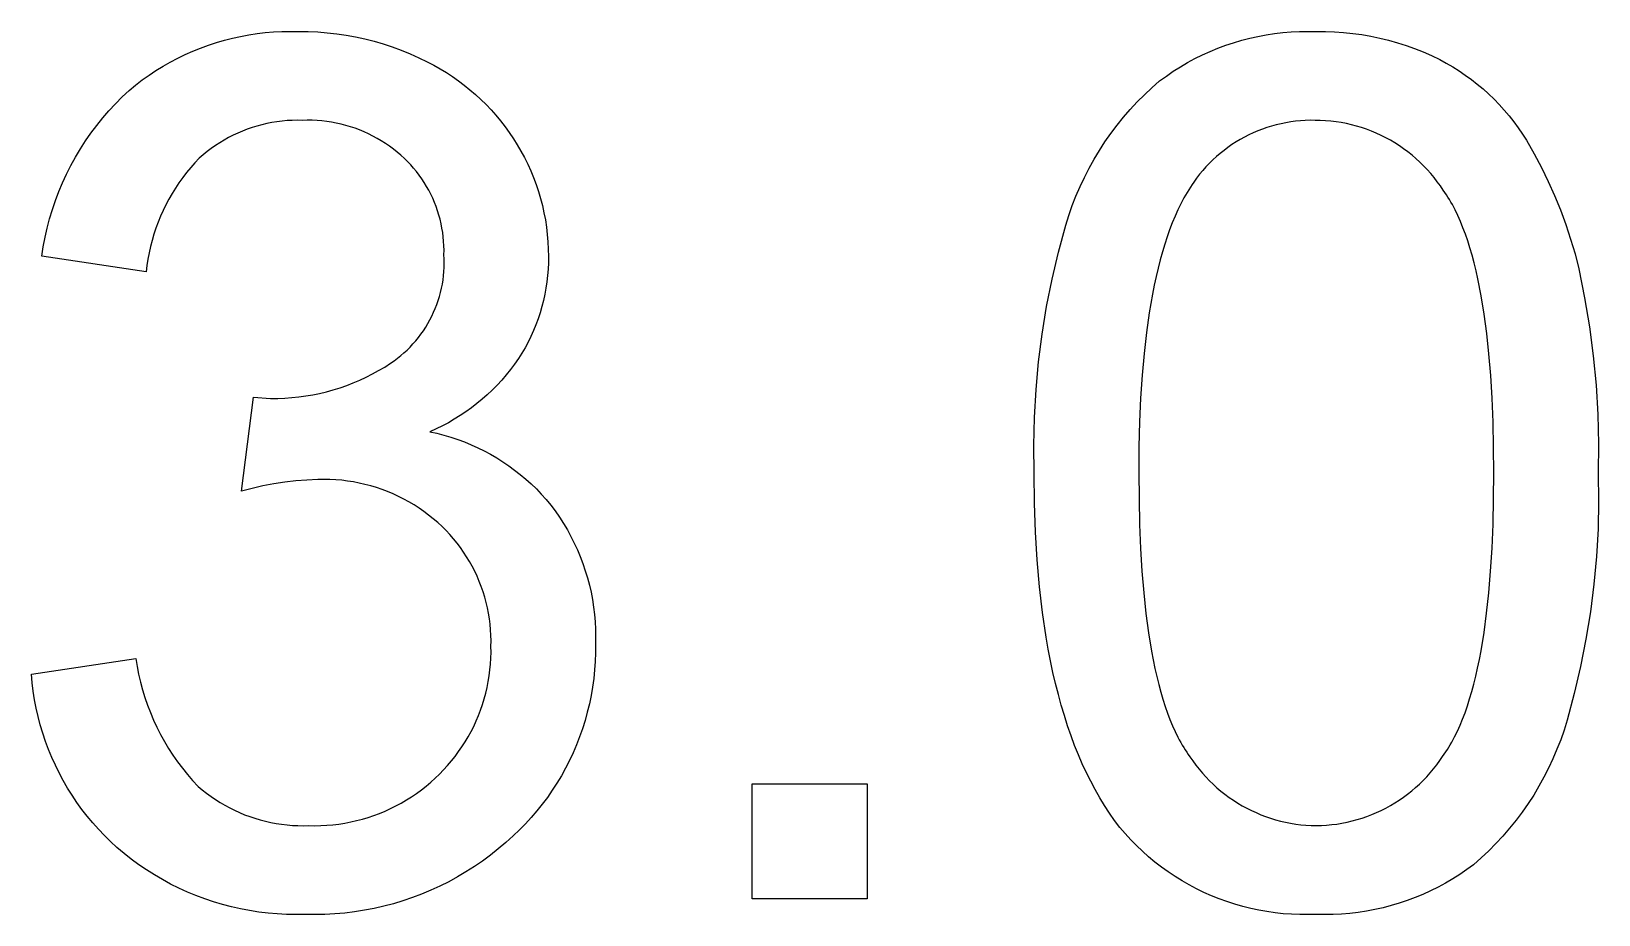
# Model space of a CAD drawing. Header units: millimetres. Extents: x -962 to 3068, y -237 to 2578.
# Drawn here: x 2383.04 to 2431.42, y -60.69 to -33.43 of the extents above; entities that cross this region are included whole.
import ezdxf

# ---------------------------------------------------------------- set-up
doc = ezdxf.new("R2010")
doc.units = ezdxf.units.MM
doc.header["$MEASUREMENT"] = 0
doc.layers.add('Domyślny', color=7, linetype='Continuous', true_color=0x000000)

msp = doc.modelspace()

# ---------------------------------------------------------------- linework, layer by layer
at = {"layer": 'Domyślny'}
for p, q in [((2388.261, -33.948), (2388.503, -33.86)), ((2388.503, -33.86), (2388.748, -33.779)), ((2388.748, -33.779), (2388.995, -33.707)), ((2388.995, -33.707), (2389.244, -33.643)), ((2389.244, -33.643), (2389.496, -33.588)), ((2389.496, -33.588), (2389.749, -33.541)), ((2389.749, -33.541), (2390.003, -33.502)), ((2390.003, -33.502), (2390.259, -33.472)), ((2390.259, -33.472), (2390.515, -33.45)), ((2390.515, -33.45), (2390.773, -33.437)), ((2390.773, -33.437), (2391.03, -33.433)), ((2391.03, -33.433), (2391.287, -33.437)), ((2391.287, -33.437), (2391.582, -33.439)), ((2391.582, -33.439), (2391.876, -33.451)), ((2391.876, -33.451), (2392.169, -33.474)), ((2392.169, -33.474), (2392.462, -33.507)), ((2392.462, -33.507), (2392.753, -33.549)), ((2392.753, -33.549), (2393.043, -33.602)), ((2393.043, -33.602), (2393.33, -33.665)), ((2393.33, -33.665), (2393.615, -33.737)), ((2393.615, -33.737), (2393.898, -33.82)), ((2393.898, -33.82), (2394.178, -33.912)), ((2419.662, -33.953), (2419.905, -33.863)), ((2419.905, -33.863), (2420.15, -33.781)), ((2420.15, -33.781), (2420.398, -33.707)), ((2420.398, -33.707), (2420.648, -33.642)), ((2420.648, -33.642), (2420.9, -33.586)), ((2420.9, -33.586), (2421.154, -33.538)), ((2421.154, -33.538), (2421.41, -33.499)), ((2421.41, -33.499), (2421.667, -33.469)), ((2421.667, -33.469), (2421.924, -33.448)), ((2421.924, -33.448), (2422.183, -33.435)), ((2422.183, -33.435), (2422.441, -33.432)), ((2422.441, -33.432), (2422.7, -33.437)), ((2422.7, -33.437), (2422.982, -33.436)), ((2422.982, -33.436), (2423.263, -33.446)), ((2423.263, -33.446), (2423.544, -33.464)), ((2423.544, -33.464), (2423.825, -33.493)), ((2423.825, -33.493), (2424.104, -33.531)), ((2424.104, -33.531), (2424.382, -33.579)), ((2424.382, -33.579), (2424.658, -33.637)), ((2424.658, -33.637), (2424.931, -33.704)), ((2424.931, -33.704), (2425.203, -33.781)), ((2425.203, -33.781), (2425.471, -33.866)), ((2387.327, -34.381), (2387.555, -34.261)), ((2387.555, -34.261), (2387.787, -34.149)), ((2387.787, -34.149), (2388.022, -34.044)), ((2388.022, -34.044), (2388.261, -33.948)), ((2394.178, -33.912), (2394.454, -34.014)), ((2394.454, -34.014), (2394.726, -34.125)), ((2394.726, -34.125), (2394.995, -34.246)), ((2394.995, -34.246), (2395.259, -34.375)), ((2418.729, -34.396), (2418.956, -34.273)), ((2418.956, -34.273), (2419.188, -34.158)), ((2419.188, -34.158), (2419.423, -34.052)), ((2419.423, -34.052), (2419.662, -33.953)), ((2425.471, -33.866), (2425.736, -33.961)), ((2425.736, -33.961), (2425.998, -34.066)), ((2425.998, -34.066), (2426.256, -34.179)), ((2426.256, -34.179), (2426.51, -34.301)), ((2426.51, -34.301), (2426.714, -34.411)), ((2386.459, -34.933), (2386.669, -34.784)), ((2386.669, -34.784), (2386.884, -34.643)), ((2386.884, -34.643), (2387.104, -34.508)), ((2387.104, -34.508), (2387.327, -34.381)), ((2395.259, -34.375), (2395.459, -34.479)), ((2395.459, -34.479), (2395.655, -34.589)), ((2395.655, -34.589), (2395.848, -34.705)), ((2395.848, -34.705), (2396.037, -34.828)), ((2396.037, -34.828), (2396.221, -34.957)), ((2417.864, -34.962), (2418.073, -34.81)), ((2418.073, -34.81), (2418.287, -34.664)), ((2418.287, -34.664), (2418.505, -34.526)), ((2418.505, -34.526), (2418.729, -34.396)), ((2426.714, -34.411), (2426.914, -34.528)), ((2426.914, -34.528), (2427.11, -34.652)), ((2427.11, -34.652), (2427.301, -34.782)), ((2427.301, -34.782), (2427.488, -34.918)), ((2385.84, -35.454), (2386.055, -35.252)), ((2386.055, -35.252), (2386.255, -35.089)), ((2386.255, -35.089), (2386.459, -34.933)), ((2396.221, -34.957), (2396.401, -35.093)), ((2396.401, -35.093), (2396.577, -35.234)), ((2396.577, -35.234), (2396.747, -35.381)), ((2417.395, -35.388), (2417.626, -35.171)), ((2417.626, -35.171), (2417.864, -34.962)), ((2427.488, -34.918), (2427.67, -35.061)), ((2427.67, -35.061), (2427.847, -35.21)), ((2427.847, -35.21), (2428.02, -35.365)), ((2385.432, -35.881), (2385.632, -35.664)), ((2385.632, -35.664), (2385.84, -35.454)), ((2396.747, -35.381), (2396.913, -35.533)), ((2396.913, -35.533), (2397.073, -35.692)), ((2397.073, -35.692), (2397.228, -35.855)), ((2416.956, -35.844), (2417.171, -35.612)), ((2417.171, -35.612), (2417.395, -35.388)), ((2428.02, -35.365), (2428.186, -35.526)), ((2428.186, -35.526), (2428.347, -35.692)), ((2428.347, -35.692), (2428.503, -35.864)), ((2385.054, -36.334), (2385.239, -36.104)), ((2385.239, -36.104), (2385.432, -35.881)), ((2390.307, -36.277), (2390.153, -36.313)), ((2390.462, -36.247), (2390.307, -36.277)), ((2390.618, -36.222), (2390.462, -36.247)), ((2390.775, -36.202), (2390.618, -36.222)), ((2390.932, -36.188), (2390.775, -36.202)), ((2391.09, -36.179), (2390.932, -36.188)), ((2391.248, -36.176), (2391.09, -36.179)), ((2391.406, -36.178), (2391.248, -36.176)), ((2391.556, -36.175), (2391.406, -36.178)), ((2391.706, -36.176), (2391.556, -36.175)), ((2391.856, -36.183), (2391.706, -36.176)), ((2392.005, -36.196), (2391.856, -36.183)), ((2392.154, -36.213), (2392.005, -36.196)), ((2392.303, -36.235), (2392.154, -36.213)), ((2392.45, -36.263), (2392.303, -36.235)), ((2392.597, -36.296), (2392.45, -36.263)), ((2397.228, -35.855), (2397.378, -36.023)), ((2397.378, -36.023), (2397.522, -36.197)), ((2397.522, -36.197), (2397.659, -36.375)), ((2416.549, -36.33), (2416.748, -36.084)), ((2416.748, -36.084), (2416.956, -35.844)), ((2421.614, -36.281), (2421.467, -36.316)), ((2421.762, -36.251), (2421.614, -36.281)), ((2421.91, -36.226), (2421.762, -36.251)), ((2422.06, -36.206), (2421.91, -36.226)), ((2422.21, -36.192), (2422.06, -36.206)), ((2422.36, -36.182), (2422.21, -36.192)), ((2422.511, -36.177), (2422.36, -36.182)), ((2422.662, -36.178), (2422.511, -36.177)), ((2422.824, -36.181), (2422.662, -36.178)), ((2422.986, -36.189), (2422.824, -36.181)), ((2423.148, -36.203), (2422.986, -36.189)), ((2423.309, -36.223), (2423.148, -36.203)), ((2423.469, -36.248), (2423.309, -36.223)), ((2423.628, -36.278), (2423.469, -36.248)), ((2423.786, -36.314), (2423.628, -36.278)), ((2428.503, -35.864), (2428.652, -36.04)), ((2428.652, -36.04), (2428.796, -36.222)), ((2428.796, -36.222), (2428.933, -36.409)), ((2384.71, -36.813), (2384.878, -36.571)), ((2384.878, -36.571), (2385.054, -36.334)), ((2389.124, -36.712), (2388.986, -36.789)), ((2389.264, -36.64), (2389.124, -36.712)), ((2389.408, -36.572), (2389.264, -36.64)), ((2389.553, -36.51), (2389.408, -36.572)), ((2389.7, -36.453), (2389.553, -36.51)), ((2389.849, -36.401), (2389.7, -36.453)), ((2390, -36.355), (2389.849, -36.401)), ((2390.153, -36.313), (2390, -36.355)), ((2392.742, -36.333), (2392.597, -36.296)), ((2392.886, -36.376), (2392.742, -36.333)), ((2393.028, -36.424), (2392.886, -36.376)), ((2393.169, -36.476), (2393.028, -36.424)), ((2393.307, -36.534), (2393.169, -36.476)), ((2393.444, -36.596), (2393.307, -36.534)), ((2393.578, -36.662), (2393.444, -36.596)), ((2393.71, -36.734), (2393.578, -36.662)), ((2393.84, -36.81), (2393.71, -36.734)), ((2397.659, -36.375), (2397.791, -36.557)), ((2397.791, -36.557), (2397.917, -36.744)), ((2397.917, -36.744), (2398.036, -36.935)), ((2416.176, -36.842), (2416.358, -36.583)), ((2416.358, -36.583), (2416.549, -36.33)), ((2420.485, -36.696), (2420.353, -36.769)), ((2420.619, -36.628), (2420.485, -36.696)), ((2420.756, -36.564), (2420.619, -36.628)), ((2420.895, -36.505), (2420.756, -36.564)), ((2421.035, -36.45), (2420.895, -36.505)), ((2421.178, -36.401), (2421.035, -36.45)), ((2421.322, -36.356), (2421.178, -36.401)), ((2421.467, -36.316), (2421.322, -36.356)), ((2423.943, -36.355), (2423.786, -36.314)), ((2424.098, -36.402), (2423.943, -36.355)), ((2424.252, -36.454), (2424.098, -36.402)), ((2424.403, -36.512), (2424.252, -36.454)), ((2424.553, -36.574), (2424.403, -36.512)), ((2424.7, -36.642), (2424.553, -36.574)), ((2424.845, -36.715), (2424.7, -36.642)), ((2424.987, -36.792), (2424.845, -36.715)), ((2428.933, -36.409), (2429.064, -36.6)), ((2429.064, -36.6), (2429.188, -36.795)), ((2384.399, -37.315), (2384.55, -37.061)), ((2384.55, -37.061), (2384.71, -36.813)), ((2388.341, -37.243), (2388.221, -37.347)), ((2388.463, -37.143), (2388.341, -37.243)), ((2388.589, -37.048), (2388.463, -37.143)), ((2388.718, -36.957), (2388.589, -37.048)), ((2388.851, -36.87), (2388.718, -36.957)), ((2388.986, -36.789), (2388.851, -36.87)), ((2393.967, -36.89), (2393.84, -36.81)), ((2394.091, -36.975), (2393.967, -36.89)), ((2394.211, -37.063), (2394.091, -36.975)), ((2394.329, -37.156), (2394.211, -37.063)), ((2394.444, -37.253), (2394.329, -37.156)), ((2398.036, -36.935), (2398.15, -37.13)), ((2398.15, -37.13), (2398.258, -37.329)), ((2415.84, -37.379), (2416.004, -37.108)), ((2416.004, -37.108), (2416.176, -36.842)), ((2419.734, -37.198), (2419.619, -37.296)), ((2419.852, -37.104), (2419.734, -37.198)), ((2419.972, -37.014), (2419.852, -37.104)), ((2420.096, -36.928), (2419.972, -37.014)), ((2420.223, -36.846), (2420.096, -36.928)), ((2420.353, -36.769), (2420.223, -36.846)), ((2425.127, -36.875), (2424.987, -36.792)), ((2425.264, -36.962), (2425.127, -36.875)), ((2425.397, -37.054), (2425.264, -36.962)), ((2425.528, -37.15), (2425.397, -37.054)), ((2425.655, -37.251), (2425.528, -37.15)), ((2425.778, -37.356), (2425.655, -37.251)), ((2429.188, -36.795), (2429.427, -37.209)), ((2429.427, -37.209), (2429.651, -37.631)), ((2384.124, -37.837), (2384.257, -37.574)), ((2384.257, -37.574), (2384.399, -37.315)), ((2387.955, -37.637), (2387.829, -37.789)), ((2388.086, -37.49), (2387.955, -37.637)), ((2388.221, -37.347), (2388.086, -37.49)), ((2394.555, -37.354), (2394.444, -37.253)), ((2394.653, -37.451), (2394.555, -37.354)), ((2394.747, -37.552), (2394.653, -37.451)), ((2394.838, -37.655), (2394.747, -37.552)), ((2394.925, -37.762), (2394.838, -37.655)), ((2398.258, -37.329), (2398.358, -37.532)), ((2398.358, -37.532), (2398.452, -37.738)), ((2415.541, -37.938), (2415.686, -37.656)), ((2415.686, -37.656), (2415.84, -37.379)), ((2419.196, -37.725), (2419.099, -37.841)), ((2419.296, -37.613), (2419.196, -37.725)), ((2419.4, -37.503), (2419.296, -37.613)), ((2419.508, -37.398), (2419.4, -37.503)), ((2419.619, -37.296), (2419.508, -37.398)), ((2425.898, -37.466), (2425.778, -37.356)), ((2426.014, -37.579), (2425.898, -37.466)), ((2426.126, -37.696), (2426.014, -37.579)), ((2426.233, -37.818), (2426.126, -37.696)), ((2429.651, -37.631), (2429.861, -38.061)), ((2383.886, -38.377), (2384, -38.105)), ((2384, -38.105), (2384.124, -37.837)), ((2387.593, -38.105), (2387.483, -38.269)), ((2387.708, -37.945), (2387.593, -38.105)), ((2387.829, -37.789), (2387.708, -37.945)), ((2395.009, -37.871), (2394.925, -37.762)), ((2395.088, -37.984), (2395.009, -37.871)), ((2395.164, -38.099), (2395.088, -37.984)), ((2395.236, -38.217), (2395.164, -38.099)), ((2395.303, -38.337), (2395.236, -38.217)), ((2398.452, -37.738), (2398.538, -37.947)), ((2398.538, -37.947), (2398.617, -38.159)), ((2398.617, -38.159), (2398.689, -38.373)), ((2415.407, -38.225), (2415.541, -37.938)), ((2418.866, -38.159), (2418.814, -38.238)), ((2418.918, -38.082), (2418.866, -38.159)), ((2419.007, -37.96), (2418.918, -38.082)), ((2419.099, -37.841), (2419.007, -37.96)), ((2426.337, -37.942), (2426.233, -37.818)), ((2426.436, -38.071), (2426.337, -37.942)), ((2426.531, -38.202), (2426.436, -38.071)), ((2426.621, -38.337), (2426.531, -38.202)), ((2429.861, -38.061), (2430.056, -38.497)), ((2383.686, -38.933), (2383.781, -38.653)), ((2383.781, -38.653), (2383.886, -38.377)), ((2387.28, -38.608), (2387.188, -38.782)), ((2387.379, -38.437), (2387.28, -38.608)), ((2387.483, -38.269), (2387.379, -38.437)), ((2395.366, -38.459), (2395.303, -38.337)), ((2395.425, -38.584), (2395.366, -38.459)), ((2395.48, -38.71), (2395.425, -38.584)), ((2398.689, -38.373), (2398.754, -38.59)), ((2398.754, -38.59), (2398.811, -38.809)), ((2415.167, -38.811), (2415.282, -38.516)), ((2415.282, -38.516), (2415.407, -38.225)), ((2418.615, -38.574), (2418.52, -38.754)), ((2418.712, -38.402), (2418.615, -38.574)), ((2418.763, -38.319), (2418.712, -38.402)), ((2418.814, -38.238), (2418.763, -38.319)), ((2426.669, -38.405), (2426.621, -38.337)), ((2426.717, -38.476), (2426.669, -38.405)), ((2426.764, -38.549), (2426.717, -38.476)), ((2426.81, -38.624), (2426.764, -38.549)), ((2426.855, -38.701), (2426.81, -38.624)), ((2426.9, -38.78), (2426.855, -38.701)), ((2430.056, -38.497), (2430.237, -38.94)), ((2383.601, -39.215), (2383.686, -38.933)), ((2387.021, -39.14), (2386.947, -39.322)), ((2387.101, -38.959), (2387.021, -39.14)), ((2387.188, -38.782), (2387.101, -38.959)), ((2395.53, -38.838), (2395.48, -38.71)), ((2395.575, -38.968), (2395.53, -38.838)), ((2395.616, -39.1), (2395.575, -38.968)), ((2395.653, -39.233), (2395.616, -39.1)), ((2398.811, -38.809), (2398.861, -39.03)), ((2398.861, -39.03), (2398.903, -39.252)), ((2414.968, -39.413), (2415.062, -39.11)), ((2415.062, -39.11), (2415.167, -38.811)), ((2418.341, -39.139), (2418.256, -39.343)), ((2418.429, -38.943), (2418.341, -39.139)), ((2418.52, -38.754), (2418.429, -38.943)), ((2426.944, -38.862), (2426.9, -38.78)), ((2426.987, -38.945), (2426.944, -38.862)), ((2427.071, -39.119), (2426.987, -38.945)), ((2427.151, -39.301), (2427.071, -39.119)), ((2430.237, -38.94), (2430.402, -39.389)), ((2383.46, -39.788), (2383.525, -39.501)), ((2383.525, -39.501), (2383.601, -39.215)), ((2386.879, -39.508), (2386.817, -39.695)), ((2386.947, -39.322), (2386.879, -39.508)), ((2395.685, -39.367), (2395.653, -39.233)), ((2395.712, -39.502), (2395.685, -39.367)), ((2395.734, -39.638), (2395.712, -39.502)), ((2395.752, -39.774), (2395.734, -39.638)), ((2398.903, -39.252), (2398.937, -39.475)), ((2398.937, -39.475), (2398.964, -39.7)), ((2414.742, -40.244), (2414.968, -39.413)), ((2418.174, -39.555), (2418.096, -39.776)), ((2418.256, -39.343), (2418.174, -39.555)), ((2427.229, -39.492), (2427.151, -39.301)), ((2427.304, -39.692), (2427.229, -39.492)), ((2430.402, -39.389), (2430.552, -39.842)), ((2383.359, -40.37), (2383.405, -40.078)), ((2383.405, -40.078), (2383.46, -39.788)), ((2386.713, -40.076), (2386.671, -40.268)), ((2386.762, -39.884), (2386.713, -40.076)), ((2386.817, -39.695), (2386.762, -39.884)), ((2395.764, -39.912), (2395.752, -39.774)), ((2395.772, -40.049), (2395.764, -39.912)), ((2395.776, -40.187), (2395.772, -40.049)), ((2398.964, -39.7), (2398.983, -39.925)), ((2398.983, -39.925), (2398.995, -40.151)), ((2398.995, -40.151), (2398.999, -40.377)), ((2418.022, -40.004), (2417.95, -40.24)), ((2418.096, -39.776), (2418.022, -40.004)), ((2427.375, -39.9), (2427.304, -39.692)), ((2427.444, -40.117), (2427.375, -39.9)), ((2427.51, -40.342), (2427.444, -40.117)), ((2430.552, -39.842), (2430.687, -40.301)), ((2386.584, -40.854), (2383.359, -40.37)), ((2386.635, -40.462), (2386.606, -40.658)), ((2386.671, -40.268), (2386.635, -40.462)), ((2395.774, -40.325), (2395.776, -40.187)), ((2395.781, -40.455), (2395.774, -40.325)), ((2395.78, -40.715), (2395.782, -40.585)), ((2395.782, -40.585), (2395.781, -40.455)), ((2398.997, -40.573), (2398.989, -40.769)), ((2398.999, -40.377), (2398.997, -40.573)), ((2414.545, -41.082), (2414.742, -40.244)), ((2417.882, -40.485), (2417.817, -40.737)), ((2417.95, -40.24), (2417.882, -40.485)), ((2427.572, -40.576), (2427.51, -40.342)), ((2427.631, -40.818), (2427.572, -40.576)), ((2430.687, -40.301), (2430.805, -40.764)), ((2386.606, -40.658), (2386.584, -40.854)), ((2395.724, -41.233), (2395.744, -41.104)), ((2395.744, -41.104), (2395.761, -40.975)), ((2395.761, -40.975), (2395.773, -40.845)), ((2395.773, -40.845), (2395.78, -40.715)), ((2398.974, -40.965), (2398.952, -41.159)), ((2398.989, -40.769), (2398.974, -40.965)), ((2414.377, -41.927), (2414.545, -41.082)), ((2417.756, -40.998), (2417.698, -41.266)), ((2417.817, -40.737), (2417.756, -40.998)), ((2427.688, -41.069), (2427.631, -40.818)), ((2427.791, -41.597), (2427.688, -41.069)), ((2430.805, -40.764), (2430.984, -41.654)), ((2395.635, -41.613), (2395.669, -41.487)), ((2395.669, -41.487), (2395.698, -41.361)), ((2395.698, -41.361), (2395.724, -41.233)), ((2398.888, -41.546), (2398.846, -41.737)), ((2398.923, -41.353), (2398.888, -41.546)), ((2398.952, -41.159), (2398.923, -41.353)), ((2417.643, -41.543), (2417.543, -42.12)), ((2417.698, -41.266), (2417.643, -41.543)), ((2427.883, -42.16), (2427.791, -41.597)), ((2395.455, -42.102), (2395.506, -41.982)), ((2395.506, -41.982), (2395.553, -41.861)), ((2395.553, -41.861), (2395.596, -41.738)), ((2395.596, -41.738), (2395.635, -41.613)), ((2398.797, -41.927), (2398.742, -42.115)), ((2398.846, -41.737), (2398.797, -41.927)), ((2414.239, -42.777), (2414.377, -41.927)), ((2430.984, -41.654), (2431.132, -42.549)), ((2395.138, -42.67), (2395.209, -42.561)), ((2395.209, -42.561), (2395.277, -42.449)), ((2395.277, -42.449), (2395.34, -42.336)), ((2395.34, -42.336), (2395.4, -42.22)), ((2395.4, -42.22), (2395.455, -42.102)), ((2398.613, -42.485), (2398.538, -42.667)), ((2398.681, -42.301), (2398.613, -42.485)), ((2398.742, -42.115), (2398.681, -42.301)), ((2417.543, -42.12), (2417.457, -42.729)), ((2427.962, -42.757), (2427.883, -42.16)), ((2431.132, -42.549), (2431.249, -43.448)), ((2394.816, -43.079), (2394.902, -42.981)), ((2394.902, -42.981), (2394.984, -42.88)), ((2394.984, -42.88), (2395.063, -42.776)), ((2395.063, -42.776), (2395.138, -42.67)), ((2398.371, -43.021), (2398.279, -43.194)), ((2398.458, -42.845), (2398.371, -43.021)), ((2398.538, -42.667), (2398.458, -42.845)), ((2414.13, -43.631), (2414.239, -42.777)), ((2417.457, -42.729), (2417.384, -43.371)), ((2428.029, -43.388), (2427.962, -42.757)), ((2394.235, -43.599), (2394.339, -43.521)), ((2394.339, -43.521), (2394.441, -43.44)), ((2394.441, -43.44), (2394.539, -43.355)), ((2394.539, -43.355), (2394.635, -43.266)), ((2394.635, -43.266), (2394.727, -43.174)), ((2394.727, -43.174), (2394.816, -43.079)), ((2398.075, -43.529), (2397.954, -43.702)), ((2398.18, -43.363), (2398.075, -43.529)), ((2398.279, -43.194), (2398.18, -43.363)), ((2417.384, -43.371), (2417.324, -44.045)), ((2428.084, -44.054), (2428.029, -43.388)), ((2431.249, -43.448), (2431.335, -44.351)), ((2393.372, -44.104), (2393.566, -44.006)), ((2393.566, -44.006), (2393.757, -43.902)), ((2393.757, -43.902), (2393.944, -43.791)), ((2393.944, -43.791), (2394.128, -43.674)), ((2394.128, -43.674), (2394.235, -43.599)), ((2397.827, -43.871), (2397.694, -44.036)), ((2397.954, -43.702), (2397.827, -43.871)), ((2414.051, -44.489), (2414.13, -43.631)), ((2392.147, -44.553), (2392.357, -44.495)), ((2392.357, -44.495), (2392.565, -44.431)), ((2392.565, -44.431), (2392.771, -44.359)), ((2392.771, -44.359), (2392.974, -44.281)), ((2392.974, -44.281), (2393.174, -44.196)), ((2393.174, -44.196), (2393.372, -44.104)), ((2397.263, -44.501), (2397.109, -44.647)), ((2397.412, -44.351), (2397.263, -44.501)), ((2397.555, -44.196), (2397.412, -44.351)), ((2397.694, -44.036), (2397.555, -44.196)), ((2414.002, -45.349), (2414.051, -44.489)), ((2417.324, -44.045), (2417.278, -44.75)), ((2428.127, -44.754), (2428.084, -44.054)), ((2431.335, -44.351), (2431.39, -45.257)), ((2389.519, -47.625), (2389.892, -44.723)), ((2389.892, -44.723), (2390.423, -44.761)), ((2390.423, -44.761), (2390.641, -44.76)), ((2390.641, -44.76), (2390.859, -44.752)), ((2390.859, -44.752), (2391.076, -44.737)), ((2391.076, -44.737), (2391.292, -44.714)), ((2391.292, -44.714), (2391.508, -44.685)), ((2391.508, -44.685), (2391.722, -44.648)), ((2391.722, -44.648), (2391.936, -44.604)), ((2391.936, -44.604), (2392.147, -44.553)), ((2396.788, -44.921), (2396.62, -45.051)), ((2396.951, -44.787), (2396.788, -44.921)), ((2397.109, -44.647), (2396.951, -44.787)), ((2417.278, -44.75), (2417.244, -45.488)), ((2428.157, -45.489), (2428.127, -44.754)), ((2396.093, -45.404), (2395.91, -45.509)), ((2396.273, -45.292), (2396.093, -45.404)), ((2396.449, -45.174), (2396.273, -45.292)), ((2396.62, -45.051), (2396.449, -45.174)), ((2413.983, -46.21), (2414.002, -45.349)), ((2431.39, -45.257), (2431.414, -46.164)), ((2395.534, -45.702), (2395.341, -45.789)), ((2395.341, -45.789), (2395.558, -45.837)), ((2395.724, -45.609), (2395.534, -45.702)), ((2395.558, -45.837), (2395.773, -45.893)), ((2395.91, -45.509), (2395.724, -45.609)), ((2395.773, -45.893), (2395.987, -45.956)), ((2395.987, -45.956), (2396.198, -46.027)), ((2417.244, -45.488), (2417.225, -46.259)), ((2428.182, -47.061), (2428.157, -45.489)), ((2396.198, -46.027), (2396.406, -46.104)), ((2396.406, -46.104), (2396.612, -46.189)), ((2396.612, -46.189), (2396.814, -46.281)), ((2396.814, -46.281), (2397.014, -46.379)), ((2397.014, -46.379), (2397.21, -46.485)), ((2413.993, -47.071), (2413.983, -46.21)), ((2417.225, -46.259), (2417.218, -47.061)), ((2431.414, -46.164), (2431.406, -47.071)), ((2397.21, -46.485), (2397.402, -46.597)), ((2397.402, -46.597), (2397.59, -46.715)), ((2397.59, -46.715), (2397.774, -46.84)), ((2397.774, -46.84), (2397.954, -46.971)), ((2390.521, -47.399), (2390.185, -47.463)), ((2390.86, -47.347), (2390.521, -47.399)), ((2391.201, -47.307), (2390.86, -47.347)), ((2391.542, -47.279), (2391.201, -47.307)), ((2391.884, -47.263), (2391.542, -47.279)), ((2392.067, -47.259), (2391.884, -47.263)), ((2392.25, -47.262), (2392.067, -47.259)), ((2392.433, -47.272), (2392.25, -47.262)), ((2392.616, -47.288), (2392.433, -47.272)), ((2392.797, -47.31), (2392.616, -47.288)), ((2392.978, -47.338), (2392.797, -47.31)), ((2393.158, -47.373), (2392.978, -47.338)), ((2393.336, -47.413), (2393.158, -47.373)), ((2397.954, -46.971), (2398.129, -47.108)), ((2398.129, -47.108), (2398.299, -47.252)), ((2398.299, -47.252), (2398.465, -47.4)), ((2398.465, -47.4), (2398.625, -47.555)), ((2414.004, -47.995), (2413.993, -47.071)), ((2417.218, -47.061), (2417.243, -48.648)), ((2428.157, -48.644), (2428.182, -47.061)), ((2431.406, -47.071), (2431.416, -47.928)), ((2389.85, -47.538), (2389.519, -47.625)), ((2390.185, -47.463), (2389.85, -47.538)), ((2393.513, -47.46), (2393.336, -47.413)), ((2393.688, -47.513), (2393.513, -47.46)), ((2393.862, -47.572), (2393.688, -47.513)), ((2394.033, -47.637), (2393.862, -47.572)), ((2394.202, -47.708), (2394.033, -47.637)), ((2394.368, -47.785), (2394.202, -47.708)), ((2394.531, -47.867), (2394.368, -47.785)), ((2394.692, -47.955), (2394.531, -47.867)), ((2398.625, -47.555), (2398.779, -47.715)), ((2398.779, -47.715), (2398.928, -47.88)), ((2398.928, -47.88), (2399.072, -48.05)), ((2394.849, -48.048), (2394.692, -47.955)), ((2395.003, -48.147), (2394.849, -48.048)), ((2395.154, -48.251), (2395.003, -48.147)), ((2395.301, -48.36), (2395.154, -48.251)), ((2395.444, -48.474), (2395.301, -48.36)), ((2399.072, -48.05), (2399.209, -48.234)), ((2399.209, -48.234), (2399.34, -48.424)), ((2414.035, -48.886), (2414.004, -47.995)), ((2431.416, -47.928), (2431.397, -48.785)), ((2395.583, -48.594), (2395.444, -48.474)), ((2395.717, -48.717), (2395.583, -48.594)), ((2395.839, -48.838), (2395.717, -48.717)), ((2395.956, -48.963), (2395.839, -48.838)), ((2399.34, -48.424), (2399.464, -48.618)), ((2399.464, -48.618), (2399.582, -48.816)), ((2399.582, -48.816), (2399.692, -49.017)), ((2417.243, -48.648), (2417.274, -49.388)), ((2428.126, -49.383), (2428.157, -48.644)), ((2431.397, -48.785), (2431.348, -49.64)), ((2396.069, -49.092), (2395.956, -48.963)), ((2396.177, -49.225), (2396.069, -49.092)), ((2396.28, -49.362), (2396.177, -49.225)), ((2399.692, -49.017), (2399.796, -49.223)), ((2399.796, -49.223), (2399.892, -49.432)), ((2414.086, -49.746), (2414.035, -48.886)), ((2396.379, -49.502), (2396.28, -49.362)), ((2396.473, -49.645), (2396.379, -49.502)), ((2396.561, -49.792), (2396.473, -49.645)), ((2396.645, -49.941), (2396.561, -49.792)), ((2399.892, -49.432), (2399.981, -49.644)), ((2399.981, -49.644), (2400.063, -49.86)), ((2414.158, -50.573), (2414.086, -49.746)), ((2417.274, -49.388), (2417.317, -50.094)), ((2428.083, -50.087), (2428.126, -49.383)), ((2431.348, -49.64), (2431.27, -50.493)), ((2396.723, -50.093), (2396.645, -49.941)), ((2396.796, -50.248), (2396.723, -50.093)), ((2396.864, -50.406), (2396.796, -50.248)), ((2400.063, -49.86), (2400.137, -50.078)), ((2400.137, -50.078), (2400.203, -50.298)), ((2400.203, -50.298), (2400.262, -50.52)), ((2417.317, -50.094), (2417.372, -50.764)), ((2428.027, -50.756), (2428.083, -50.087)), ((2396.925, -50.566), (2396.864, -50.406)), ((2396.982, -50.727), (2396.925, -50.566)), ((2397.032, -50.891), (2396.982, -50.727)), ((2400.262, -50.52), (2400.313, -50.745)), ((2400.313, -50.745), (2400.356, -50.971)), ((2414.251, -51.368), (2414.158, -50.573)), ((2417.372, -50.764), (2417.44, -51.399)), ((2427.959, -51.39), (2428.027, -50.756)), ((2431.27, -50.493), (2431.162, -51.343)), ((2397.077, -51.056), (2397.032, -50.891)), ((2397.116, -51.223), (2397.077, -51.056)), ((2397.15, -51.391), (2397.116, -51.223)), ((2400.356, -50.971), (2400.392, -51.198)), ((2400.392, -51.198), (2400.419, -51.427)), ((2397.177, -51.56), (2397.15, -51.391)), ((2397.199, -51.73), (2397.177, -51.56)), ((2397.214, -51.901), (2397.199, -51.73)), ((2400.419, -51.427), (2400.439, -51.656)), ((2400.439, -51.656), (2400.451, -51.886)), ((2414.365, -52.132), (2414.251, -51.368)), ((2417.44, -51.399), (2417.521, -51.999)), ((2427.879, -51.989), (2427.959, -51.39)), ((2431.162, -51.343), (2431.025, -52.189)), ((2397.224, -52.072), (2397.214, -51.901)), ((2397.228, -52.243), (2397.224, -52.072)), ((2397.225, -52.414), (2397.228, -52.243)), ((2400.454, -52.116), (2400.45, -52.346)), ((2400.451, -51.886), (2400.454, -52.116)), ((2414.429, -52.501), (2414.365, -52.132)), ((2417.521, -51.999), (2417.613, -52.564)), ((2427.786, -52.553), (2427.879, -51.989)), ((2431.025, -52.189), (2430.86, -53.03)), ((2397.222, -52.778), (2397.227, -52.596)), ((2397.227, -52.596), (2397.225, -52.414)), ((2400.45, -52.612), (2400.44, -52.877)), ((2400.45, -52.346), (2400.45, -52.612)), ((2414.499, -52.863), (2414.429, -52.501)), ((2417.613, -52.564), (2417.664, -52.833)), ((2427.736, -52.822), (2427.786, -52.553)), ((2383.037, -53.268), (2386.262, -52.785)), ((2386.262, -52.785), (2386.301, -53.03)), ((2386.301, -53.03), (2386.348, -53.273)), ((2397.17, -53.321), (2397.194, -53.141)), ((2397.194, -53.141), (2397.211, -52.96)), ((2397.211, -52.96), (2397.222, -52.778)), ((2400.422, -53.141), (2400.395, -53.405)), ((2400.44, -52.877), (2400.422, -53.141)), ((2414.573, -53.216), (2414.499, -52.863)), ((2414.653, -53.562), (2414.573, -53.216)), ((2417.664, -52.833), (2417.718, -53.094)), ((2417.718, -53.094), (2417.775, -53.345)), ((2427.624, -53.334), (2427.681, -53.082)), ((2427.681, -53.082), (2427.736, -52.822)), ((2430.86, -53.03), (2430.665, -53.864)), ((2383.061, -53.533), (2383.037, -53.268)), ((2383.094, -53.797), (2383.061, -53.533)), ((2386.348, -53.273), (2386.404, -53.515)), ((2386.404, -53.515), (2386.469, -53.754)), ((2397.064, -53.857), (2397.105, -53.679)), ((2397.105, -53.679), (2397.141, -53.501)), ((2397.141, -53.501), (2397.17, -53.321)), ((2400.359, -53.668), (2400.315, -53.929)), ((2400.395, -53.405), (2400.359, -53.668)), ((2414.738, -53.899), (2414.653, -53.562)), ((2417.775, -53.345), (2417.835, -53.588)), ((2417.835, -53.588), (2417.899, -53.822)), ((2427.501, -53.81), (2427.564, -53.576)), ((2427.564, -53.576), (2427.624, -53.334)), ((2383.136, -54.06), (2383.094, -53.797)), ((2383.186, -54.321), (2383.136, -54.06)), ((2386.469, -53.754), (2386.541, -53.992)), ((2386.541, -53.992), (2386.622, -54.226)), ((2396.963, -54.206), (2397.016, -54.032)), ((2397.016, -54.032), (2397.064, -53.857)), ((2400.315, -53.929), (2400.261, -54.189)), ((2414.829, -54.229), (2414.738, -53.899)), ((2417.899, -53.822), (2417.965, -54.047)), ((2417.965, -54.047), (2418.035, -54.264)), ((2427.365, -54.252), (2427.434, -54.036)), ((2427.434, -54.036), (2427.501, -53.81)), ((2430.665, -53.864), (2430.441, -54.692)), ((2383.246, -54.58), (2383.186, -54.321)), ((2383.313, -54.837), (2383.246, -54.58)), ((2386.622, -54.226), (2386.711, -54.458)), ((2386.711, -54.458), (2386.808, -54.686)), ((2396.767, -54.716), (2396.838, -54.548)), ((2396.838, -54.548), (2396.903, -54.378)), ((2396.903, -54.378), (2396.963, -54.206)), ((2400.199, -54.447), (2400.128, -54.702)), ((2400.261, -54.189), (2400.199, -54.447)), ((2414.924, -54.55), (2414.829, -54.229)), ((2415.025, -54.864), (2414.924, -54.55)), ((2418.035, -54.264), (2418.107, -54.472)), ((2418.107, -54.472), (2418.183, -54.67)), ((2427.138, -54.849), (2427.217, -54.659)), ((2427.217, -54.659), (2427.292, -54.46)), ((2427.292, -54.46), (2427.365, -54.252)), ((2383.39, -55.092), (2383.313, -54.837)), ((2383.475, -55.344), (2383.39, -55.092)), ((2386.808, -54.686), (2386.913, -54.911)), ((2386.913, -54.911), (2387.025, -55.132)), ((2387.025, -55.132), (2387.145, -55.349)), ((2396.521, -55.202), (2396.609, -55.043)), ((2396.609, -55.043), (2396.691, -54.881)), ((2396.691, -54.881), (2396.767, -54.716)), ((2400.048, -54.955), (2399.96, -55.206)), ((2400.128, -54.702), (2400.048, -54.955)), ((2415.13, -55.169), (2415.025, -54.864)), ((2418.183, -54.67), (2418.262, -54.861)), ((2418.262, -54.861), (2418.343, -55.042)), ((2418.343, -55.042), (2418.428, -55.214)), ((2426.971, -55.204), (2427.056, -55.031)), ((2427.056, -55.031), (2427.138, -54.849)), ((2430.348, -54.995), (2430.244, -55.294)), ((2430.441, -54.692), (2430.348, -54.995)), ((2383.568, -55.593), (2383.475, -55.344)), ((2383.669, -55.839), (2383.568, -55.593)), ((2387.145, -55.349), (2387.273, -55.562)), ((2387.273, -55.562), (2387.408, -55.77)), ((2396.227, -55.662), (2396.33, -55.512)), ((2396.33, -55.512), (2396.428, -55.359)), ((2396.428, -55.359), (2396.521, -55.202)), ((2399.864, -55.453), (2399.759, -55.696)), ((2399.96, -55.206), (2399.864, -55.453)), ((2415.241, -55.467), (2415.13, -55.169)), ((2415.357, -55.756), (2415.241, -55.467)), ((2418.428, -55.214), (2418.472, -55.297)), ((2418.472, -55.297), (2418.516, -55.378)), ((2418.516, -55.378), (2418.561, -55.457)), ((2418.561, -55.457), (2418.607, -55.533)), ((2418.607, -55.533), (2418.654, -55.607)), ((2418.654, -55.607), (2418.701, -55.679)), ((2426.698, -55.67), (2426.746, -55.598)), ((2426.746, -55.598), (2426.792, -55.523)), ((2426.792, -55.523), (2426.838, -55.447)), ((2426.838, -55.447), (2426.883, -55.368)), ((2426.883, -55.368), (2426.928, -55.287)), ((2426.928, -55.287), (2426.971, -55.204)), ((2430.13, -55.59), (2430.006, -55.881)), ((2430.244, -55.294), (2430.13, -55.59)), ((2383.779, -56.081), (2383.669, -55.839)), ((2383.897, -56.319), (2383.779, -56.081)), ((2387.408, -55.77), (2387.549, -55.974)), ((2387.549, -55.974), (2387.698, -56.172)), ((2395.764, -56.223), (2395.887, -56.089)), ((2395.887, -56.089), (2396.005, -55.95)), ((2396.005, -55.95), (2396.118, -55.808)), ((2396.118, -55.808), (2396.227, -55.662)), ((2399.647, -55.936), (2399.526, -56.172)), ((2399.759, -55.696), (2399.647, -55.936)), ((2415.478, -56.037), (2415.357, -55.756)), ((2415.605, -56.311), (2415.478, -56.037)), ((2418.701, -55.679), (2418.75, -55.749)), ((2418.75, -55.749), (2418.799, -55.817)), ((2418.799, -55.817), (2418.889, -55.948)), ((2418.889, -55.948), (2418.983, -56.077)), ((2418.983, -56.077), (2419.081, -56.203)), ((2426.319, -56.195), (2426.417, -56.069)), ((2426.417, -56.069), (2426.511, -55.94)), ((2426.511, -55.94), (2426.601, -55.808)), ((2426.601, -55.808), (2426.65, -55.74)), ((2426.65, -55.74), (2426.698, -55.67)), ((2430.006, -55.881), (2429.872, -56.169)), ((2384.022, -56.554), (2383.897, -56.319)), ((2384.155, -56.784), (2384.022, -56.554)), ((2387.698, -56.172), (2387.854, -56.365)), ((2387.854, -56.365), (2388.016, -56.553)), ((2388.016, -56.553), (2388.185, -56.735)), ((2395.365, -56.606), (2395.503, -56.482)), ((2395.503, -56.482), (2395.637, -56.353)), ((2395.637, -56.353), (2395.764, -56.223)), ((2399.397, -56.404), (2399.261, -56.632)), ((2399.526, -56.172), (2399.397, -56.404)), ((2415.736, -56.576), (2415.605, -56.311)), ((2415.873, -56.833), (2415.736, -56.576)), ((2419.081, -56.203), (2419.184, -56.325)), ((2419.184, -56.325), (2419.291, -56.443)), ((2419.291, -56.443), (2419.401, -56.558)), ((2419.401, -56.558), (2419.516, -56.669)), ((2425.885, -56.663), (2425.999, -56.552)), ((2425.999, -56.552), (2426.11, -56.437)), ((2426.11, -56.437), (2426.217, -56.318)), ((2426.217, -56.318), (2426.319, -56.195)), ((2429.728, -56.451), (2429.574, -56.728)), ((2429.872, -56.169), (2429.728, -56.451)), ((2384.296, -57.009), (2384.155, -56.784)), ((2384.445, -57.23), (2384.296, -57.009)), ((2388.185, -56.735), (2388.314, -56.844)), ((2388.314, -56.844), (2388.447, -56.948)), ((2388.447, -56.948), (2388.583, -57.048)), ((2388.583, -57.048), (2388.723, -57.142)), ((2394.616, -57.154), (2394.773, -57.054)), ((2394.773, -57.054), (2394.927, -56.95)), ((2394.927, -56.95), (2395.077, -56.84)), ((2395.077, -56.84), (2395.223, -56.726)), ((2395.223, -56.726), (2395.365, -56.606)), ((2398.965, -57.072), (2398.806, -57.285)), ((2399.116, -56.854), (2398.965, -57.072)), ((2399.261, -56.632), (2399.116, -56.854)), ((2405.287, -60.201), (2405.287, -56.654)), ((2405.287, -56.654), (2408.834, -56.654)), ((2408.834, -56.654), (2408.834, -60.201)), ((2416.015, -57.083), (2415.873, -56.833)), ((2416.162, -57.324), (2416.015, -57.083)), ((2419.516, -56.669), (2419.634, -56.776)), ((2419.634, -56.776), (2419.756, -56.88)), ((2419.756, -56.88), (2419.881, -56.978)), ((2419.881, -56.978), (2420.01, -57.073)), ((2420.01, -57.073), (2420.141, -57.163)), ((2425.26, -57.159), (2425.392, -57.069)), ((2425.392, -57.069), (2425.52, -56.974)), ((2425.52, -56.974), (2425.645, -56.874)), ((2425.645, -56.874), (2425.767, -56.771)), ((2425.767, -56.771), (2425.885, -56.663)), ((2429.411, -57), (2429.239, -57.266)), ((2429.574, -56.728), (2429.411, -57)), ((2384.6, -57.445), (2384.445, -57.23)), ((2384.763, -57.656), (2384.6, -57.445)), ((2388.723, -57.142), (2388.866, -57.233)), ((2388.866, -57.233), (2389.011, -57.318)), ((2389.011, -57.318), (2389.16, -57.398)), ((2389.16, -57.398), (2389.311, -57.473)), ((2389.311, -57.473), (2389.465, -57.542)), ((2389.465, -57.542), (2389.621, -57.607)), ((2393.612, -57.631), (2393.786, -57.566)), ((2393.786, -57.566), (2393.957, -57.495)), ((2393.957, -57.495), (2394.126, -57.418)), ((2394.126, -57.418), (2394.292, -57.335)), ((2394.292, -57.335), (2394.456, -57.247)), ((2394.456, -57.247), (2394.616, -57.154)), ((2398.64, -57.492), (2398.468, -57.693)), ((2398.806, -57.285), (2398.64, -57.492)), ((2416.314, -57.557), (2416.162, -57.324)), ((2416.471, -57.782), (2416.314, -57.557)), ((2420.141, -57.163), (2420.276, -57.249)), ((2420.276, -57.249), (2420.413, -57.33)), ((2420.413, -57.33), (2420.553, -57.406)), ((2420.553, -57.406), (2420.696, -57.478)), ((2420.696, -57.478), (2420.841, -57.545)), ((2420.841, -57.545), (2420.988, -57.607)), ((2424.413, -57.604), (2424.56, -57.542)), ((2424.56, -57.542), (2424.705, -57.475)), ((2424.705, -57.475), (2424.848, -57.403)), ((2424.848, -57.403), (2424.988, -57.327)), ((2424.988, -57.327), (2425.126, -57.245)), ((2425.126, -57.245), (2425.26, -57.159)), ((2429.058, -57.526), (2428.868, -57.78)), ((2429.239, -57.266), (2429.058, -57.526)), ((2384.933, -57.86), (2384.763, -57.656)), ((2385.109, -58.059), (2384.933, -57.86)), ((2389.621, -57.607), (2389.78, -57.666)), ((2389.78, -57.666), (2389.94, -57.719)), ((2389.94, -57.719), (2390.102, -57.767)), ((2390.102, -57.767), (2390.265, -57.81)), ((2390.265, -57.81), (2390.43, -57.847)), ((2390.43, -57.847), (2390.596, -57.878)), ((2390.596, -57.878), (2390.763, -57.903)), ((2390.763, -57.903), (2390.93, -57.923)), ((2390.93, -57.923), (2391.099, -57.937)), ((2391.099, -57.937), (2391.267, -57.945)), ((2391.267, -57.945), (2391.436, -57.947)), ((2391.436, -57.947), (2391.605, -57.944)), ((2391.605, -57.944), (2391.791, -57.947)), ((2391.791, -57.947), (2391.976, -57.944)), ((2391.976, -57.944), (2392.162, -57.934)), ((2392.162, -57.934), (2392.347, -57.918)), ((2392.347, -57.918), (2392.531, -57.895)), ((2392.531, -57.895), (2392.715, -57.867)), ((2392.715, -57.867), (2392.897, -57.832)), ((2392.897, -57.832), (2393.078, -57.791)), ((2393.078, -57.791), (2393.258, -57.744)), ((2393.258, -57.744), (2393.436, -57.691)), ((2393.436, -57.691), (2393.612, -57.631)), ((2398.288, -57.888), (2398.103, -58.077)), ((2398.468, -57.693), (2398.288, -57.888)), ((2416.633, -58), (2416.471, -57.782)), ((2416.799, -58.193), (2416.633, -58)), ((2420.988, -57.607), (2421.137, -57.663)), ((2421.137, -57.663), (2421.288, -57.715)), ((2421.288, -57.715), (2421.44, -57.762)), ((2421.44, -57.762), (2421.595, -57.803)), ((2421.595, -57.803), (2421.75, -57.839)), ((2421.75, -57.839), (2421.906, -57.87)), ((2421.906, -57.87), (2422.064, -57.896)), ((2422.064, -57.896), (2422.222, -57.916)), ((2422.222, -57.916), (2422.381, -57.931)), ((2422.381, -57.931), (2422.54, -57.94)), ((2422.54, -57.94), (2422.7, -57.944)), ((2422.7, -57.944), (2422.859, -57.94)), ((2422.859, -57.94), (2423.019, -57.93)), ((2423.019, -57.93), (2423.178, -57.915)), ((2423.178, -57.915), (2423.336, -57.895)), ((2423.336, -57.895), (2423.494, -57.869)), ((2423.494, -57.869), (2423.651, -57.838)), ((2423.651, -57.838), (2423.806, -57.802)), ((2423.806, -57.802), (2423.96, -57.76)), ((2423.96, -57.76), (2424.113, -57.713)), ((2424.113, -57.713), (2424.264, -57.661)), ((2424.264, -57.661), (2424.413, -57.604)), ((2428.669, -58.027), (2428.462, -58.267)), ((2428.868, -57.78), (2428.669, -58.027)), ((2385.292, -58.252), (2385.109, -58.059)), ((2385.482, -58.439), (2385.292, -58.252)), ((2385.677, -58.619), (2385.482, -58.439)), ((2397.684, -58.466), (2397.451, -58.665)), ((2397.91, -58.26), (2397.684, -58.466)), ((2398.103, -58.077), (2397.91, -58.26)), ((2416.971, -58.381), (2416.799, -58.193)), ((2417.15, -58.562), (2416.971, -58.381)), ((2428.246, -58.499), (2428.023, -58.724)), ((2428.462, -58.267), (2428.246, -58.499)), ((2385.897, -58.804), (2385.677, -58.619)), ((2386.122, -58.982), (2385.897, -58.804)), ((2386.354, -59.151), (2386.122, -58.982)), ((2397.21, -58.855), (2396.964, -59.037)), ((2397.451, -58.665), (2397.21, -58.855)), ((2417.334, -58.738), (2417.15, -58.562)), ((2417.525, -58.907), (2417.334, -58.738)), ((2417.721, -59.069), (2417.525, -58.907)), ((2427.792, -58.942), (2427.554, -59.151)), ((2428.023, -58.724), (2427.792, -58.942)), ((2386.591, -59.313), (2386.354, -59.151)), ((2386.834, -59.466), (2386.591, -59.313)), ((2387.082, -59.611), (2386.834, -59.466)), ((2396.453, -59.375), (2396.189, -59.53)), ((2396.711, -59.21), (2396.453, -59.375)), ((2396.964, -59.037), (2396.711, -59.21)), ((2417.923, -59.225), (2417.721, -59.069)), ((2418.13, -59.373), (2417.923, -59.225)), ((2418.342, -59.515), (2418.13, -59.373)), ((2427.131, -59.451), (2426.911, -59.59)), ((2427.345, -59.304), (2427.131, -59.451)), ((2427.554, -59.151), (2427.345, -59.304)), ((2387.334, -59.748), (2387.082, -59.611)), ((2387.591, -59.875), (2387.334, -59.748)), ((2387.853, -59.994), (2387.591, -59.875)), ((2395.368, -59.941), (2395.085, -60.059)), ((2395.646, -59.814), (2395.368, -59.941)), ((2395.92, -59.677), (2395.646, -59.814)), ((2396.189, -59.53), (2395.92, -59.677)), ((2418.558, -59.649), (2418.342, -59.515)), ((2418.779, -59.775), (2418.558, -59.649)), ((2419.005, -59.894), (2418.779, -59.775)), ((2419.234, -60.005), (2419.005, -59.894)), ((2426.226, -59.96), (2425.99, -60.068)), ((2426.459, -59.845), (2426.226, -59.96)), ((2426.687, -59.721), (2426.459, -59.845)), ((2426.911, -59.59), (2426.687, -59.721)), ((2388.118, -60.104), (2387.853, -59.994)), ((2388.387, -60.205), (2388.118, -60.104)), ((2388.659, -60.296), (2388.387, -60.205)), ((2388.934, -60.379), (2388.659, -60.296)), ((2389.211, -60.451), (2388.934, -60.379)), ((2389.491, -60.514), (2389.211, -60.451)), ((2393.919, -60.432), (2393.62, -60.5)), ((2394.215, -60.354), (2393.919, -60.432)), ((2394.508, -60.266), (2394.215, -60.354)), ((2394.798, -60.168), (2394.508, -60.266)), ((2395.085, -60.059), (2394.798, -60.168)), ((2408.834, -60.201), (2405.287, -60.201)), ((2419.467, -60.108), (2419.234, -60.005)), ((2419.703, -60.203), (2419.467, -60.108)), ((2419.943, -60.29), (2419.703, -60.203)), ((2420.185, -60.369), (2419.943, -60.29)), ((2420.43, -60.439), (2420.185, -60.369)), ((2420.677, -60.501), (2420.43, -60.439)), ((2425.012, -60.414), (2424.76, -60.48)), ((2425.261, -60.34), (2425.012, -60.414)), ((2425.507, -60.258), (2425.261, -60.34)), ((2425.75, -60.167), (2425.507, -60.258)), ((2425.99, -60.068), (2425.75, -60.167)), ((2389.773, -60.568), (2389.491, -60.514)), ((2390.057, -60.612), (2389.773, -60.568)), ((2390.342, -60.646), (2390.057, -60.612)), ((2390.628, -60.671), (2390.342, -60.646)), ((2390.915, -60.685), (2390.628, -60.671)), ((2391.202, -60.69), (2390.915, -60.685)), ((2391.489, -60.685), (2391.202, -60.69)), ((2391.795, -60.69), (2391.489, -60.685)), ((2392.101, -60.685), (2391.795, -60.69)), ((2392.407, -60.669), (2392.101, -60.685)), ((2392.713, -60.642), (2392.407, -60.669)), ((2393.017, -60.605), (2392.713, -60.642)), ((2393.319, -60.558), (2393.017, -60.605)), ((2393.62, -60.5), (2393.319, -60.558)), ((2420.926, -60.554), (2420.677, -60.501)), ((2421.177, -60.599), (2420.926, -60.554)), ((2421.429, -60.635), (2421.177, -60.599)), ((2421.682, -60.663), (2421.429, -60.635)), ((2421.936, -60.681), (2421.682, -60.663)), ((2422.19, -60.691), (2421.936, -60.681)), ((2422.445, -60.693), (2422.19, -60.691)), ((2422.7, -60.685), (2422.445, -60.693)), ((2422.959, -60.691), (2422.7, -60.685)), ((2423.219, -60.687), (2422.959, -60.691)), ((2423.478, -60.675), (2423.219, -60.687)), ((2423.737, -60.653), (2423.478, -60.675)), ((2423.995, -60.623), (2423.737, -60.653)), ((2424.252, -60.584), (2423.995, -60.623)), ((2424.507, -60.536), (2424.252, -60.584)), ((2424.76, -60.48), (2424.507, -60.536))]:
    msp.add_line(p, q, dxfattribs=at)

doc.saveas('drawing.dxf')
